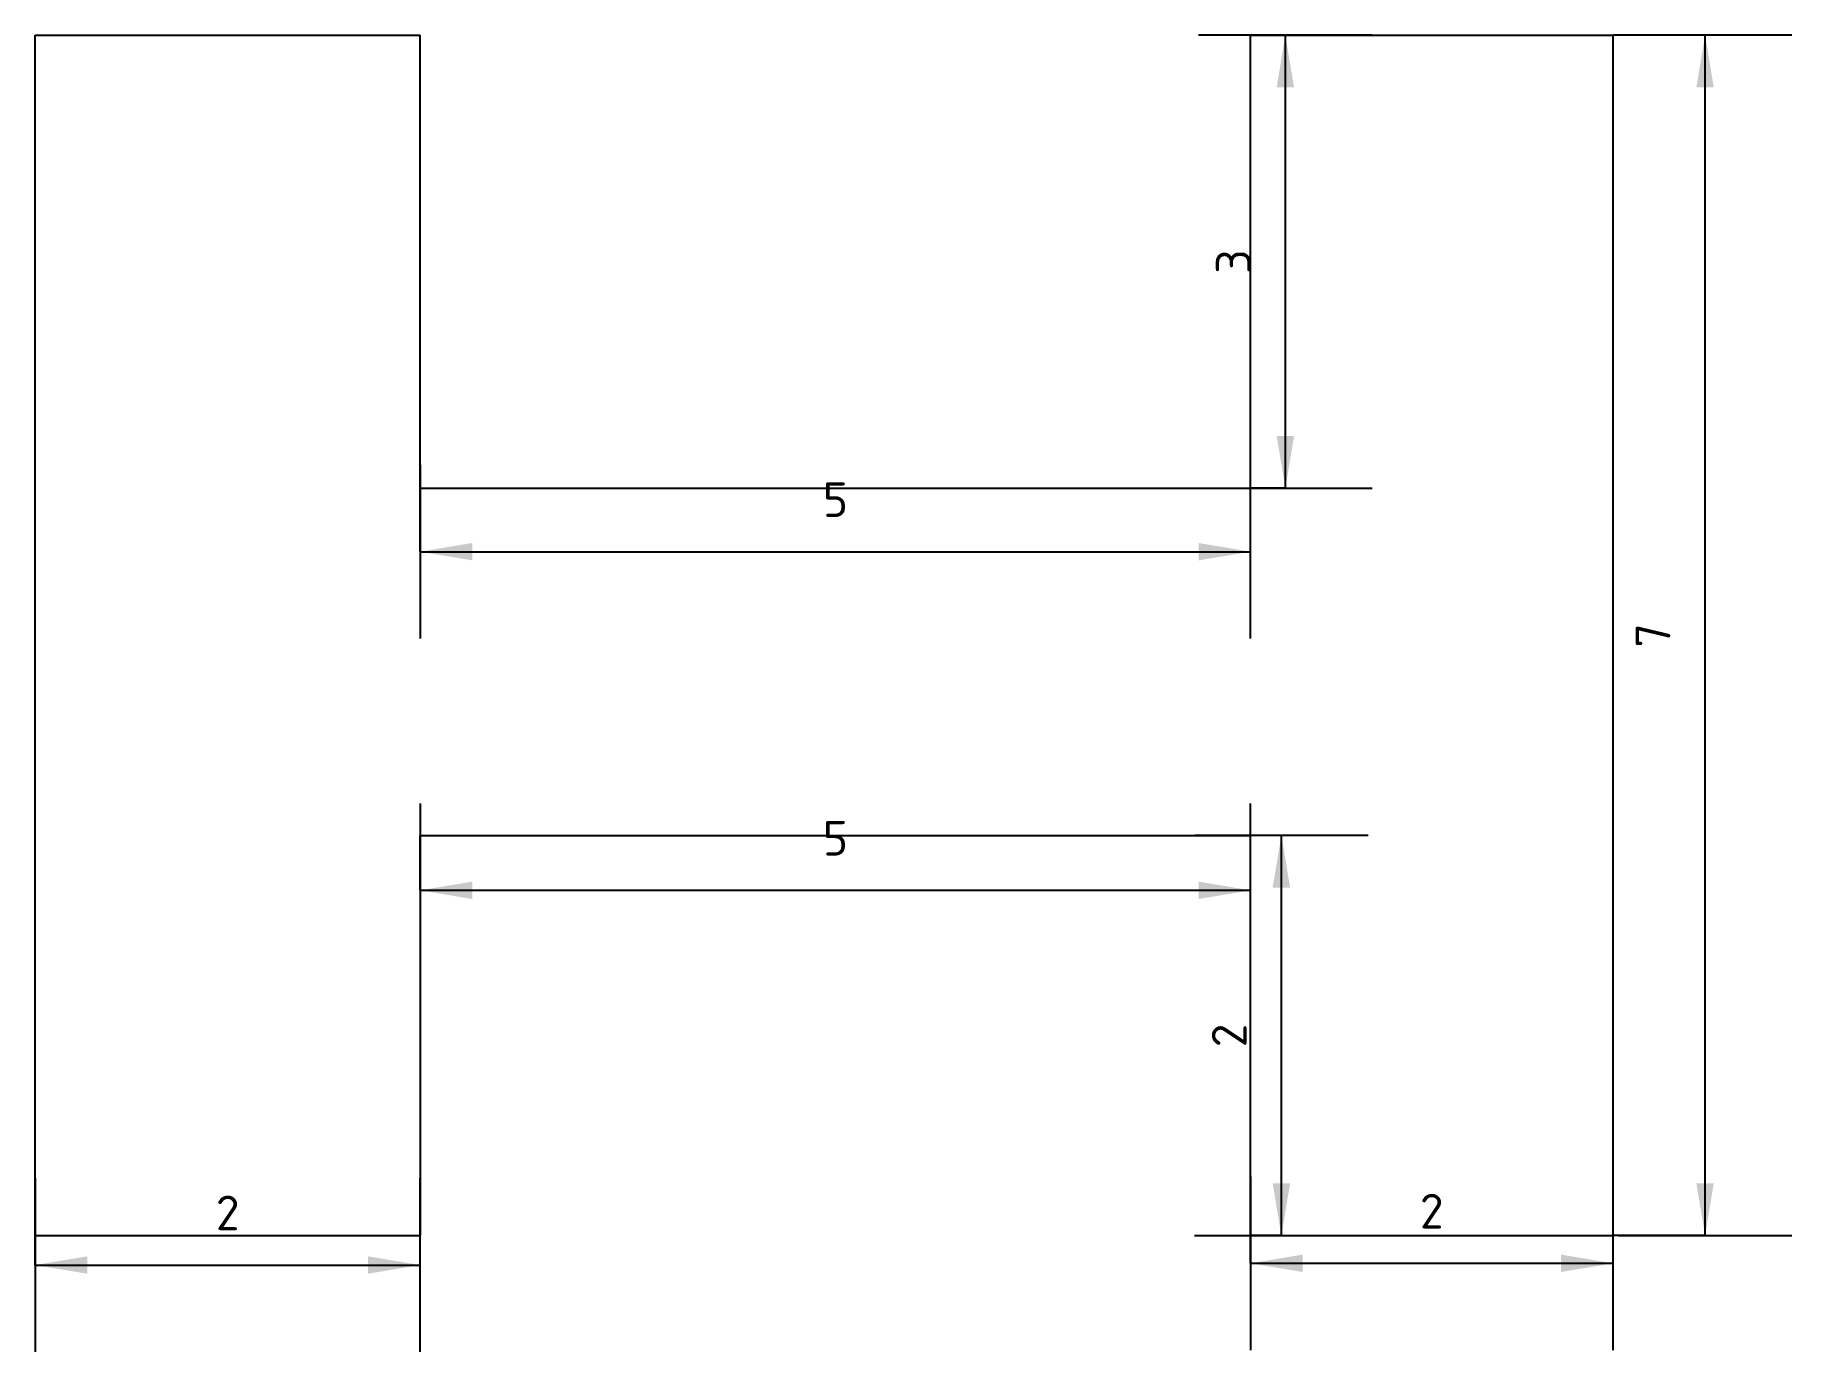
# Model space of a CAD drawing. Extents: x 0 to 10.1, y -0.7 to 6.9.
import ezdxf
from ezdxf.enums import TextEntityAlignment as Align

# ---------------------------------------------------------------- set-up
doc = ezdxf.new("R2010")
doc.units = 0
doc.layers.add('DIMENSIONS', color=1, linetype='CONTINUOUS')
doc.styles.add('ISOCPEUR', font='isocpeur.ttf')

# ---------------------------------------------------------------- blocks, each defined once
blk = doc.blocks.new('DIMTICK_ARROW')
at = {"color": 5}
blk.add_line((0, 0.5), (0, -0.5), dxfattribs=at)
at = {"color": 7}
blk.add_solid([(0, 0), (0.3, 0.05), (0.3, -0.05)], dxfattribs=at)

msp = doc.modelspace()

# ---------------------------------------------------------------- linework, layer by layer
at = {"color": 3}
for p, q in [((0, 6.913), (2.217, 6.913)), ((0, 0), (0, 6.913)), ((0, 0), (0, 6.913)), ((0, 6.913), (2.217, 6.913)), ((2.217, 4.304), (2.217, 6.913)), ((2.217, 4.304), (2.217, 6.913)), ((7, 6.913), (9.087, 6.913)), ((7, 4.304), (7, 6.913)), ((7, 4.304), (7, 6.913)), ((7, 6.913), (9.087, 6.913)), ((9.087, 0), (9.087, 6.913)), ((9.087, 0), (9.087, 6.913)), ((2.217, 4.304), (7, 4.304)), ((2.217, 4.304), (7, 4.304)), ((2.217, 2.304), (7, 2.304)), ((2.217, 2.304), (2.217, 0)), ((2.217, 2.304), (2.217, 0)), ((2.217, 2.304), (7, 2.304)), ((7, 0), (7, 2.304)), ((7, 0), (7, 2.304)), ((0, 0), (2.217, 0)), ((0, 0), (2.217, 0)), ((7, 0), (9.087, 0)), ((7, 0), (9.087, 0))]:
    msp.add_line(p, q, dxfattribs=at)
at = {"layer": 'DIMENSIONS', "color": 5}
for p, q in [((7.2, 6.913), (7, 6.913)), ((7.2, 6.913), (7, 6.913)), ((7.2, 6.913), (7, 6.913)), ((7.2, 6.913), (7, 6.913)), ((7.2, 6.913), (7, 6.913)), ((7.2, 6.913), (7, 6.913)), ((7.2, 6.913), (7, 6.913)), ((7.2, 6.913), (7, 6.913)), ((7.2, 6.913), (7, 6.913)), ((7.2, 6.913), (7, 6.913)), ((7.2, 6.913), (7, 6.913)), ((7.2, 6.913), (7, 6.913)), ((7.2, 6.913), (7, 6.913)), ((7.2, 6.913), (7, 6.913)), ((7.2, 6.913), (7, 6.913)), ((7.2, 6.913), (7, 6.913)), ((9.617, 6.913), (9.087, 6.913)), ((9.617, 6.913), (9.087, 6.913)), ((9.617, 6.913), (9.087, 6.913)), ((9.617, 6.913), (9.087, 6.913)), ((9.617, 6.913), (9.087, 6.913)), ((9.617, 6.913), (9.087, 6.913)), ((9.617, 6.913), (9.087, 6.913)), ((9.617, 6.913), (9.087, 6.913)), ((9.617, 6.913), (9.087, 6.913)), ((9.617, 6.913), (9.087, 6.913)), ((9.617, 6.913), (9.087, 6.913)), ((9.617, 6.913), (9.087, 6.913)), ((9.617, 6.913), (9.087, 6.913)), ((9.617, 6.913), (9.087, 6.913)), ((2.217, 3.938), (2.217, 4.304)), ((2.217, 3.938), (2.217, 4.304)), ((2.217, 3.938), (2.217, 4.304)), ((2.217, 3.938), (2.217, 4.304)), ((2.217, 3.938), (2.217, 4.304)), ((2.217, 3.938), (2.217, 4.304)), ((2.217, 3.938), (2.217, 4.304)), ((2.217, 3.938), (2.217, 4.304)), ((2.217, 3.938), (2.217, 4.304)), ((2.217, 3.938), (2.217, 4.304)), ((2.217, 3.938), (2.217, 4.304)), ((2.217, 3.938), (2.217, 4.304)), ((2.217, 3.938), (2.217, 4.304)), ((2.217, 3.938), (2.217, 4.304)), ((2.217, 3.938), (2.217, 4.304)), ((2.217, 3.938), (2.217, 4.304)), ((2.217, 3.938), (2.217, 4.304)), ((2.217, 3.938), (2.217, 4.304)), ((2.217, 3.938), (2.217, 4.304)), ((7, 3.938), (7, 4.304)), ((7, 3.938), (7, 4.304)), ((7, 3.938), (7, 4.304)), ((7, 3.938), (7, 4.304)), ((7, 3.938), (7, 4.304)), ((7, 3.938), (7, 4.304)), ((7, 3.938), (7, 4.304)), ((7, 3.938), (7, 4.304)), ((7, 3.938), (7, 4.304)), ((7, 3.938), (7, 4.304)), ((7, 3.938), (7, 4.304)), ((7, 3.938), (7, 4.304)), ((7, 3.938), (7, 4.304)), ((7, 3.938), (7, 4.304)), ((7, 3.938), (7, 4.304)), ((7, 3.938), (7, 4.304)), ((7, 3.938), (7, 4.304)), ((7, 3.938), (7, 4.304)), ((7, 3.938), (7, 4.304)), ((7.2, 4.304), (7, 4.304)), ((7.2, 4.304), (7, 4.304)), ((7.2, 4.304), (7, 4.304)), ((7.2, 4.304), (7, 4.304)), ((7.2, 4.304), (7, 4.304)), ((7.2, 4.304), (7, 4.304)), ((7.2, 4.304), (7, 4.304)), ((7.2, 4.304), (7, 4.304)), ((7.2, 4.304), (7, 4.304)), ((7.2, 4.304), (7, 4.304)), ((7.2, 4.304), (7, 4.304)), ((7.2, 4.304), (7, 4.304)), ((7.2, 4.304), (7, 4.304)), ((7.2, 4.304), (7, 4.304)), ((7.2, 4.304), (7, 4.304)), ((7.2, 4.304), (7, 4.304)), ((2.217, 1.988), (2.217, 2.304)), ((2.217, 1.988), (2.217, 2.304)), ((2.217, 1.988), (2.217, 2.304)), ((2.217, 1.988), (2.217, 2.304)), ((2.217, 1.988), (2.217, 2.304)), ((2.217, 1.988), (2.217, 2.304)), ((2.217, 1.988), (2.217, 2.304)), ((2.217, 1.988), (2.217, 2.304)), ((2.217, 1.988), (2.217, 2.304)), ((2.217, 1.988), (2.217, 2.304)), ((2.217, 1.988), (2.217, 2.304)), ((2.217, 1.988), (2.217, 2.304)), ((2.217, 1.988), (2.217, 2.304)), ((2.217, 1.988), (2.217, 2.304)), ((2.217, 1.988), (2.217, 2.304)), ((2.217, 1.988), (2.217, 2.304)), ((2.217, 1.988), (2.217, 2.304)), ((2.217, 1.988), (2.217, 2.304)), ((2.217, 1.988), (2.217, 2.304)), ((2.217, 1.988), (2.217, 2.304)), ((7, 1.988), (7, 2.304)), ((7, 1.988), (7, 2.304)), ((7, 1.988), (7, 2.304)), ((7, 1.988), (7, 2.304)), ((7, 1.988), (7, 2.304)), ((7, 1.988), (7, 2.304)), ((7, 1.988), (7, 2.304)), ((7, 1.988), (7, 2.304)), ((7, 1.988), (7, 2.304)), ((7, 1.988), (7, 2.304)), ((7, 1.988), (7, 2.304)), ((7, 1.988), (7, 2.304)), ((7, 1.988), (7, 2.304)), ((7, 1.988), (7, 2.304)), ((7, 1.988), (7, 2.304)), ((7, 1.988), (7, 2.304)), ((7, 1.988), (7, 2.304)), ((7, 1.988), (7, 2.304)), ((7, 1.988), (7, 2.304)), ((7, 1.988), (7, 2.304)), ((7.177, 2.304), (7, 2.304)), ((7.177, 2.304), (7, 2.304)), ((7.177, 2.304), (7, 2.304)), ((7.177, 2.304), (7, 2.304)), ((7.177, 2.304), (7, 2.304)), ((7.177, 2.304), (7, 2.304)), ((7.177, 2.304), (7, 2.304)), ((7.177, 2.304), (7, 2.304)), ((7.177, 2.304), (7, 2.304)), ((7.177, 2.304), (7, 2.304)), ((7.177, 2.304), (7, 2.304)), ((7.177, 2.304), (7, 2.304)), ((7.177, 2.304), (7, 2.304)), ((7.177, 2.304), (7, 2.304)), ((7.177, 2.304), (7, 2.304)), ((7.177, 2.304), (7, 2.304)), ((7.177, 2.304), (7, 2.304)), ((7.177, 2.304), (7, 2.304)), ((0, -0.17), (0, 0)), ((0, -0.17), (0, 0)), ((0, -0.17), (0, 0)), ((0, -0.17), (0, 0)), ((0, -0.17), (0, 0)), ((0, -0.17), (0, 0)), ((0, -0.17), (0, 0)), ((0, -0.17), (0, 0)), ((0, -0.17), (0, 0)), ((0, -0.17), (0, 0)), ((0, -0.17), (0, 0)), ((0, -0.17), (0, 0)), ((0, -0.17), (0, 0)), ((0, -0.17), (0, 0)), ((0, -0.17), (0, 0)), ((0, -0.17), (0, 0)), ((0, -0.17), (0, 0)), ((0, -0.17), (0, 0)), ((0, -0.17), (0, 0)), ((0, -0.17), (0, 0)), ((0, -0.17), (0, 0)), ((2.217, -0.17), (2.217, 0)), ((2.217, -0.17), (2.217, 0)), ((2.217, -0.17), (2.217, 0)), ((2.217, -0.17), (2.217, 0)), ((2.217, -0.17), (2.217, 0)), ((2.217, -0.17), (2.217, 0)), ((2.217, -0.17), (2.217, 0)), ((2.217, -0.17), (2.217, 0)), ((2.217, -0.17), (2.217, 0)), ((2.217, -0.17), (2.217, 0)), ((2.217, -0.17), (2.217, 0)), ((2.217, -0.17), (2.217, 0)), ((2.217, -0.17), (2.217, 0)), ((2.217, -0.17), (2.217, 0)), ((2.217, -0.17), (2.217, 0)), ((2.217, -0.17), (2.217, 0)), ((2.217, -0.17), (2.217, 0)), ((2.217, -0.17), (2.217, 0)), ((2.217, -0.17), (2.217, 0)), ((2.217, -0.17), (2.217, 0)), ((2.217, -0.17), (2.217, 0)), ((7, -0.16), (7, 0)), ((7, -0.16), (7, 0)), ((7, -0.16), (7, 0)), ((7, -0.16), (7, 0)), ((7, -0.16), (7, 0)), ((7, -0.16), (7, 0)), ((7, -0.16), (7, 0)), ((7, -0.16), (7, 0)), ((7, -0.16), (7, 0)), ((7, -0.16), (7, 0)), ((7, -0.16), (7, 0)), ((7, -0.16), (7, 0)), ((7, -0.16), (7, 0)), ((7, -0.16), (7, 0)), ((7, -0.16), (7, 0)), ((7, -0.16), (7, 0)), ((7, -0.16), (7, 0)), ((7, -0.16), (7, 0)), ((7, -0.16), (7, 0)), ((7, -0.16), (7, 0)), ((7, -0.16), (7, 0)), ((7, -0.16), (7, 0)), ((7, -0.16), (7, 0)), ((9.087, -0.16), (9.087, 0)), ((9.087, -0.16), (9.087, 0)), ((9.087, -0.16), (9.087, 0)), ((9.087, -0.16), (9.087, 0)), ((9.087, -0.16), (9.087, 0)), ((9.087, -0.16), (9.087, 0)), ((9.087, -0.16), (9.087, 0)), ((9.087, -0.16), (9.087, 0)), ((9.087, -0.16), (9.087, 0)), ((9.087, -0.16), (9.087, 0)), ((9.087, -0.16), (9.087, 0)), ((9.087, -0.16), (9.087, 0)), ((9.087, -0.16), (9.087, 0)), ((9.087, -0.16), (9.087, 0)), ((9.087, -0.16), (9.087, 0)), ((9.087, -0.16), (9.087, 0)), ((9.087, -0.16), (9.087, 0)), ((9.087, -0.16), (9.087, 0)), ((9.087, -0.16), (9.087, 0)), ((9.087, -0.16), (9.087, 0)), ((9.087, -0.16), (9.087, 0)), ((9.087, -0.16), (9.087, 0)), ((9.087, -0.16), (9.087, 0)), ((7.177, 0), (7, 0)), ((7.177, 0), (7, 0)), ((7.177, 0), (7, 0)), ((7.177, 0), (7, 0)), ((7.177, 0), (7, 0)), ((7.177, 0), (7, 0)), ((7.177, 0), (7, 0)), ((7.177, 0), (7, 0)), ((7.177, 0), (7, 0)), ((7.177, 0), (7, 0)), ((7.177, 0), (7, 0)), ((7.177, 0), (7, 0)), ((7.177, 0), (7, 0)), ((7.177, 0), (7, 0)), ((7.177, 0), (7, 0)), ((7.177, 0), (7, 0)), ((7.177, 0), (7, 0)), ((7.177, 0), (7, 0)), ((9.617, 0), (9.087, 0)), ((9.617, 0), (9.087, 0)), ((9.617, 0), (9.087, 0)), ((9.617, 0), (9.087, 0)), ((9.617, 0), (9.087, 0)), ((9.617, 0), (9.087, 0)), ((9.617, 0), (9.087, 0)), ((9.617, 0), (9.087, 0)), ((9.617, 0), (9.087, 0)), ((9.617, 0), (9.087, 0)), ((9.617, 0), (9.087, 0)), ((9.617, 0), (9.087, 0)), ((9.617, 0), (9.087, 0)), ((9.617, 0), (9.087, 0))]:
    msp.add_line(p, q, dxfattribs=at)
at = {"layer": 'DIMENSIONS', "color": 7}
for p, q in [((7.2, 4.304), (7.2, 6.913)), ((7.2, 4.304), (7.2, 6.913)), ((7.2, 4.304), (7.2, 6.913)), ((7.2, 4.304), (7.2, 6.913)), ((7.2, 4.304), (7.2, 6.913)), ((7.2, 4.304), (7.2, 6.913)), ((7.2, 4.304), (7.2, 6.913)), ((7.2, 4.304), (7.2, 6.913)), ((7.2, 4.304), (7.2, 6.913)), ((7.2, 4.304), (7.2, 6.913)), ((7.2, 4.304), (7.2, 6.913)), ((7.2, 4.304), (7.2, 6.913)), ((7.2, 4.304), (7.2, 6.913)), ((7.2, 4.304), (7.2, 6.913)), ((7.2, 4.304), (7.2, 6.913)), ((7.2, 4.304), (7.2, 6.913)), ((9.617, 0), (9.617, 6.913)), ((9.617, 0), (9.617, 6.913)), ((9.617, 0), (9.617, 6.913)), ((9.617, 0), (9.617, 6.913)), ((9.617, 0), (9.617, 6.913)), ((9.617, 0), (9.617, 6.913)), ((9.617, 0), (9.617, 6.913)), ((9.617, 0), (9.617, 6.913)), ((9.617, 0), (9.617, 6.913)), ((9.617, 0), (9.617, 6.913)), ((9.617, 0), (9.617, 6.913)), ((9.617, 0), (9.617, 6.913)), ((9.617, 0), (9.617, 6.913)), ((9.617, 0), (9.617, 6.913)), ((2.217, 3.938), (7, 3.938)), ((2.217, 3.938), (7, 3.938)), ((2.217, 3.938), (7, 3.938)), ((2.217, 3.938), (7, 3.938)), ((2.217, 3.938), (7, 3.938)), ((2.217, 3.938), (7, 3.938)), ((2.217, 3.938), (7, 3.938)), ((2.217, 3.938), (7, 3.938)), ((2.217, 3.938), (7, 3.938)), ((2.217, 3.938), (7, 3.938)), ((2.217, 3.938), (7, 3.938)), ((2.217, 3.938), (7, 3.938)), ((2.217, 3.938), (7, 3.938)), ((2.217, 3.938), (7, 3.938)), ((2.217, 3.938), (7, 3.938)), ((2.217, 3.938), (7, 3.938)), ((2.217, 3.938), (7, 3.938)), ((2.217, 3.938), (7, 3.938)), ((2.217, 3.938), (7, 3.938)), ((7.177, 0), (7.177, 2.304)), ((7.177, 0), (7.177, 2.304)), ((7.177, 0), (7.177, 2.304)), ((7.177, 0), (7.177, 2.304)), ((7.177, 0), (7.177, 2.304)), ((7.177, 0), (7.177, 2.304)), ((7.177, 0), (7.177, 2.304)), ((7.177, 0), (7.177, 2.304)), ((7.177, 0), (7.177, 2.304)), ((7.177, 0), (7.177, 2.304)), ((7.177, 0), (7.177, 2.304)), ((7.177, 0), (7.177, 2.304)), ((7.177, 0), (7.177, 2.304)), ((7.177, 0), (7.177, 2.304)), ((7.177, 0), (7.177, 2.304)), ((7.177, 0), (7.177, 2.304)), ((7.177, 0), (7.177, 2.304)), ((7.177, 0), (7.177, 2.304)), ((2.217, 1.988), (7, 1.988)), ((2.217, 1.988), (7, 1.988)), ((2.217, 1.988), (7, 1.988)), ((2.217, 1.988), (7, 1.988)), ((2.217, 1.988), (7, 1.988)), ((2.217, 1.988), (7, 1.988)), ((2.217, 1.988), (7, 1.988)), ((2.217, 1.988), (7, 1.988)), ((2.217, 1.988), (7, 1.988)), ((2.217, 1.988), (7, 1.988)), ((2.217, 1.988), (7, 1.988)), ((2.217, 1.988), (7, 1.988)), ((2.217, 1.988), (7, 1.988)), ((2.217, 1.988), (7, 1.988)), ((2.217, 1.988), (7, 1.988)), ((2.217, 1.988), (7, 1.988)), ((2.217, 1.988), (7, 1.988)), ((2.217, 1.988), (7, 1.988)), ((2.217, 1.988), (7, 1.988)), ((2.217, 1.988), (7, 1.988)), ((0, -0.17), (2.217, -0.17)), ((0, -0.17), (2.217, -0.17)), ((0, -0.17), (2.217, -0.17)), ((0, -0.17), (2.217, -0.17)), ((0, -0.17), (2.217, -0.17)), ((0, -0.17), (2.217, -0.17)), ((0, -0.17), (2.217, -0.17)), ((0, -0.17), (2.217, -0.17)), ((0, -0.17), (2.217, -0.17)), ((0, -0.17), (2.217, -0.17)), ((0, -0.17), (2.217, -0.17)), ((0, -0.17), (2.217, -0.17)), ((0, -0.17), (2.217, -0.17)), ((0, -0.17), (2.217, -0.17)), ((0, -0.17), (2.217, -0.17)), ((0, -0.17), (2.217, -0.17)), ((0, -0.17), (2.217, -0.17)), ((0, -0.17), (2.217, -0.17)), ((0, -0.17), (2.217, -0.17)), ((0, -0.17), (2.217, -0.17)), ((0, -0.17), (2.217, -0.17)), ((7, -0.16), (9.087, -0.16)), ((7, -0.16), (9.087, -0.16)), ((7, -0.16), (9.087, -0.16)), ((7, -0.16), (9.087, -0.16)), ((7, -0.16), (9.087, -0.16)), ((7, -0.16), (9.087, -0.16)), ((7, -0.16), (9.087, -0.16)), ((7, -0.16), (9.087, -0.16)), ((7, -0.16), (9.087, -0.16)), ((7, -0.16), (9.087, -0.16)), ((7, -0.16), (9.087, -0.16)), ((7, -0.16), (9.087, -0.16)), ((7, -0.16), (9.087, -0.16)), ((7, -0.16), (9.087, -0.16)), ((7, -0.16), (9.087, -0.16)), ((7, -0.16), (9.087, -0.16)), ((7, -0.16), (9.087, -0.16)), ((7, -0.16), (9.087, -0.16)), ((7, -0.16), (9.087, -0.16)), ((7, -0.16), (9.087, -0.16)), ((7, -0.16), (9.087, -0.16)), ((7, -0.16), (9.087, -0.16)), ((7, -0.16), (9.087, -0.16))]:
    msp.add_line(p, q, dxfattribs=at)

# ---------------------------------------------------------------- block references
at = {"layer": 'DIMENSIONS'}
for p, rotation in [((7.2, 6.913), 270), ((7.2, 6.913), 270), ((7.2, 6.913), 270), ((7.2, 6.913), 270), ((7.2, 6.913), 270), ((7.2, 6.913), 270), ((7.2, 6.913), 270), ((7.2, 6.913), 270), ((7.2, 6.913), 270), ((7.2, 6.913), 270), ((7.2, 6.913), 270), ((7.2, 6.913), 270), ((7.2, 6.913), 270), ((7.2, 6.913), 270), ((7.2, 6.913), 270), ((7.2, 6.913), 270), ((9.617, 6.913), 270), ((9.617, 6.913), 270), ((9.617, 6.913), 270), ((9.617, 6.913), 270), ((9.617, 6.913), 270), ((9.617, 6.913), 270), ((9.617, 6.913), 270), ((9.617, 6.913), 270), ((9.617, 6.913), 270), ((9.617, 6.913), 270), ((9.617, 6.913), 270), ((9.617, 6.913), 270), ((9.617, 6.913), 270), ((9.617, 6.913), 270), ((7.2, 4.304), 90), ((7.2, 4.304), 90), ((7.2, 4.304), 90), ((7.2, 4.304), 90), ((7.2, 4.304), 90), ((7.2, 4.304), 90), ((7.2, 4.304), 90), ((7.2, 4.304), 90), ((7.2, 4.304), 90), ((7.2, 4.304), 90), ((7.2, 4.304), 90), ((7.2, 4.304), 90), ((7.2, 4.304), 90), ((7.2, 4.304), 90), ((7.2, 4.304), 90), ((7.2, 4.304), 90), ((7, 3.938), 180), ((7, 3.938), 180), ((7, 3.938), 180), ((7, 3.938), 180), ((7, 3.938), 180), ((7, 3.938), 180), ((7, 3.938), 180), ((7, 3.938), 180), ((7, 3.938), 180), ((7, 3.938), 180), ((7, 3.938), 180), ((7, 3.938), 180), ((7, 3.938), 180), ((7, 3.938), 180), ((7, 3.938), 180), ((7, 3.938), 180), ((7, 3.938), 180), ((7, 3.938), 180), ((7, 3.938), 180), ((7, 1.988), 180), ((7, 1.988), 180), ((7, 1.988), 180), ((7, 1.988), 180), ((7, 1.988), 180), ((7, 1.988), 180), ((7, 1.988), 180), ((7, 1.988), 180), ((7, 1.988), 180), ((7, 1.988), 180), ((7, 1.988), 180), ((7, 1.988), 180), ((7, 1.988), 180), ((7, 1.988), 180), ((7, 1.988), 180), ((7, 1.988), 180), ((7, 1.988), 180), ((7, 1.988), 180), ((7, 1.988), 180), ((7, 1.988), 180), ((7.177, 2.304), 270), ((7.177, 2.304), 270), ((7.177, 2.304), 270), ((7.177, 2.304), 270), ((7.177, 2.304), 270), ((7.177, 2.304), 270), ((7.177, 2.304), 270), ((7.177, 2.304), 270), ((7.177, 2.304), 270), ((7.177, 2.304), 270), ((7.177, 2.304), 270), ((7.177, 2.304), 270), ((7.177, 2.304), 270), ((7.177, 2.304), 270), ((7.177, 2.304), 270), ((7.177, 2.304), 270), ((7.177, 2.304), 270), ((7.177, 2.304), 270), ((2.217, -0.17), 180), ((2.217, -0.17), 180), ((2.217, -0.17), 180), ((2.217, -0.17), 180), ((2.217, -0.17), 180), ((2.217, -0.17), 180), ((2.217, -0.17), 180), ((2.217, -0.17), 180), ((2.217, -0.17), 180), ((2.217, -0.17), 180), ((2.217, -0.17), 180), ((2.217, -0.17), 180), ((2.217, -0.17), 180), ((2.217, -0.17), 180), ((2.217, -0.17), 180), ((2.217, -0.17), 180), ((2.217, -0.17), 180), ((2.217, -0.17), 180), ((2.217, -0.17), 180), ((2.217, -0.17), 180), ((2.217, -0.17), 180), ((9.087, -0.16), 180), ((9.087, -0.16), 180), ((9.087, -0.16), 180), ((9.087, -0.16), 180), ((9.087, -0.16), 180), ((9.087, -0.16), 180), ((9.087, -0.16), 180), ((9.087, -0.16), 180), ((9.087, -0.16), 180), ((9.087, -0.16), 180), ((9.087, -0.16), 180), ((9.087, -0.16), 180), ((9.087, -0.16), 180), ((9.087, -0.16), 180), ((9.087, -0.16), 180), ((9.087, -0.16), 180), ((9.087, -0.16), 180), ((9.087, -0.16), 180), ((9.087, -0.16), 180), ((9.087, -0.16), 180), ((9.087, -0.16), 180), ((9.087, -0.16), 180), ((9.087, -0.16), 180), ((7.177, 0), 90), ((7.177, 0), 90), ((7.177, 0), 90), ((7.177, 0), 90), ((7.177, 0), 90), ((7.177, 0), 90), ((7.177, 0), 90), ((7.177, 0), 90), ((7.177, 0), 90), ((7.177, 0), 90), ((7.177, 0), 90), ((7.177, 0), 90), ((7.177, 0), 90), ((7.177, 0), 90), ((7.177, 0), 90), ((7.177, 0), 90), ((7.177, 0), 90), ((7.177, 0), 90), ((9.617, 0), 90), ((9.617, 0), 90), ((9.617, 0), 90), ((9.617, 0), 90), ((9.617, 0), 90), ((9.617, 0), 90), ((9.617, 0), 90), ((9.617, 0), 90), ((9.617, 0), 90), ((9.617, 0), 90), ((9.617, 0), 90), ((9.617, 0), 90), ((9.617, 0), 90), ((9.617, 0), 90)]:
    msp.add_blockref('DIMTICK_ARROW', p, dxfattribs=dict(at, rotation=rotation))
for p in [(2.217, 3.938), (2.217, 3.938), (2.217, 3.938), (2.217, 3.938), (2.217, 3.938), (2.217, 3.938), (2.217, 3.938), (2.217, 3.938), (2.217, 3.938), (2.217, 3.938), (2.217, 3.938), (2.217, 3.938), (2.217, 3.938), (2.217, 3.938), (2.217, 3.938), (2.217, 3.938), (2.217, 3.938), (2.217, 3.938), (2.217, 3.938), (2.217, 1.988), (2.217, 1.988), (2.217, 1.988), (2.217, 1.988), (2.217, 1.988), (2.217, 1.988), (2.217, 1.988), (2.217, 1.988), (2.217, 1.988), (2.217, 1.988), (2.217, 1.988), (2.217, 1.988), (2.217, 1.988), (2.217, 1.988), (2.217, 1.988), (2.217, 1.988), (2.217, 1.988), (2.217, 1.988), (2.217, 1.988), (2.217, 1.988), (0, -0.17), (0, -0.17), (0, -0.17), (0, -0.17), (0, -0.17), (0, -0.17), (0, -0.17), (0, -0.17), (0, -0.17), (0, -0.17), (0, -0.17), (0, -0.17), (0, -0.17), (0, -0.17), (0, -0.17), (0, -0.17), (0, -0.17), (0, -0.17), (0, -0.17), (0, -0.17), (0, -0.17), (7, -0.16), (7, -0.16), (7, -0.16), (7, -0.16), (7, -0.16), (7, -0.16), (7, -0.16), (7, -0.16), (7, -0.16), (7, -0.16), (7, -0.16), (7, -0.16), (7, -0.16), (7, -0.16), (7, -0.16), (7, -0.16), (7, -0.16), (7, -0.16), (7, -0.16), (7, -0.16), (7, -0.16), (7, -0.16), (7, -0.16)]:
    msp.add_blockref('DIMTICK_ARROW', p, dxfattribs=at)

# ---------------------------------------------------------------- texts
at = {"layer": 'DIMENSIONS', "color": 7, "style": 'ISOCPEUR'}
for s, p in [('3', (6.9, 5.609)), ('3', (6.9, 5.609)), ('3', (6.9, 5.609)), ('3', (6.9, 5.609)), ('3', (6.9, 5.609)), ('3', (6.9, 5.609)), ('3', (6.9, 5.609)), ('3', (6.9, 5.609)), ('3', (6.9, 5.609)), ('3', (6.9, 5.609)), ('3', (6.9, 5.609)), ('3', (6.9, 5.609)), ('3', (6.9, 5.609)), ('3', (6.9, 5.609)), ('3', (6.9, 5.609)), ('3', (6.9, 5.609)), ('7', (9.317, 3.456)), ('7', (9.317, 3.456)), ('7', (9.317, 3.456)), ('7', (9.317, 3.456)), ('7', (9.317, 3.456)), ('7', (9.317, 3.456)), ('7', (9.317, 3.456)), ('7', (9.317, 3.456)), ('7', (9.317, 3.456)), ('7', (9.317, 3.456)), ('7', (9.317, 3.456)), ('7', (9.317, 3.456)), ('7', (9.317, 3.456)), ('7', (9.317, 3.456)), ('2', (6.877, 1.152)), ('2', (6.877, 1.152)), ('2', (6.877, 1.152)), ('2', (6.877, 1.152)), ('2', (6.877, 1.152)), ('2', (6.877, 1.152)), ('2', (6.877, 1.152)), ('2', (6.877, 1.152)), ('2', (6.877, 1.152)), ('2', (6.877, 1.152)), ('2', (6.877, 1.152)), ('2', (6.877, 1.152)), ('2', (6.877, 1.152)), ('2', (6.877, 1.152)), ('2', (6.877, 1.152)), ('2', (6.877, 1.152)), ('2', (6.877, 1.152)), ('2', (6.877, 1.152))]:
    msp.add_text(s, height=0.2, rotation=90, dxfattribs=at).set_placement(p, align=Align.MIDDLE_CENTER)
for s, p in [('5', (4.609, 4.238)), ('5', (4.609, 4.238)), ('5', (4.609, 4.238)), ('5', (4.609, 4.238)), ('5', (4.609, 4.238)), ('5', (4.609, 4.238)), ('5', (4.609, 4.238)), ('5', (4.609, 4.238)), ('5', (4.609, 4.238)), ('5', (4.609, 4.238)), ('5', (4.609, 4.238)), ('5', (4.609, 4.238)), ('5', (4.609, 4.238)), ('5', (4.609, 4.238)), ('5', (4.609, 4.238)), ('5', (4.609, 4.238)), ('5', (4.609, 4.238)), ('5', (4.609, 4.238)), ('5', (4.609, 4.238)), ('5', (4.609, 2.288)), ('5', (4.609, 2.288)), ('5', (4.609, 2.288)), ('5', (4.609, 2.288)), ('5', (4.609, 2.288)), ('5', (4.609, 2.288)), ('5', (4.609, 2.288)), ('5', (4.609, 2.288)), ('5', (4.609, 2.288)), ('5', (4.609, 2.288)), ('5', (4.609, 2.288)), ('5', (4.609, 2.288)), ('5', (4.609, 2.288)), ('5', (4.609, 2.288)), ('5', (4.609, 2.288)), ('5', (4.609, 2.288)), ('5', (4.609, 2.288)), ('5', (4.609, 2.288)), ('5', (4.609, 2.288)), ('5', (4.609, 2.288)), ('2', (1.109, 0.13)), ('2', (1.109, 0.13)), ('2', (1.109, 0.13)), ('2', (1.109, 0.13)), ('2', (1.109, 0.13)), ('2', (1.109, 0.13)), ('2', (1.109, 0.13)), ('2', (1.109, 0.13)), ('2', (1.109, 0.13)), ('2', (1.109, 0.13)), ('2', (1.109, 0.13)), ('2', (1.109, 0.13)), ('2', (1.109, 0.13)), ('2', (1.109, 0.13)), ('2', (1.109, 0.13)), ('2', (1.109, 0.13)), ('2', (1.109, 0.13)), ('2', (1.109, 0.13)), ('2', (1.109, 0.13)), ('2', (1.109, 0.13)), ('2', (1.109, 0.13)), ('2', (8.043, 0.14)), ('2', (8.043, 0.14)), ('2', (8.043, 0.14)), ('2', (8.043, 0.14)), ('2', (8.043, 0.14)), ('2', (8.043, 0.14)), ('2', (8.043, 0.14)), ('2', (8.043, 0.14)), ('2', (8.043, 0.14)), ('2', (8.043, 0.14)), ('2', (8.043, 0.14)), ('2', (8.043, 0.14)), ('2', (8.043, 0.14)), ('2', (8.043, 0.14)), ('2', (8.043, 0.14)), ('2', (8.043, 0.14)), ('2', (8.043, 0.14)), ('2', (8.043, 0.14)), ('2', (8.043, 0.14)), ('2', (8.043, 0.14)), ('2', (8.043, 0.14)), ('2', (8.043, 0.14)), ('2', (8.043, 0.14))]:
    msp.add_text(s, height=0.2, dxfattribs=at).set_placement(p, align=Align.MIDDLE_CENTER)

doc.saveas('drawing.dxf')
